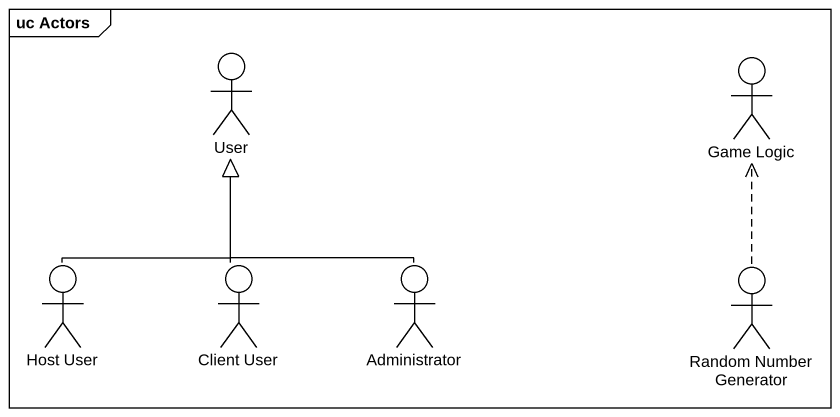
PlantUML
@startuml
mainframe uc Actors
actor User
actor "Game Logic" as Game_Logic
actor "Host User" as Host_User
actor "Client User" as Client_User
actor Administrator
actor "Random Number Generator" as Random_Number_Generator
Host_User -up-|> User
Client_User -up-|> User
Administrator -up-|> User
Random_Number_Generator .up.> Game_Logic
@enduml
